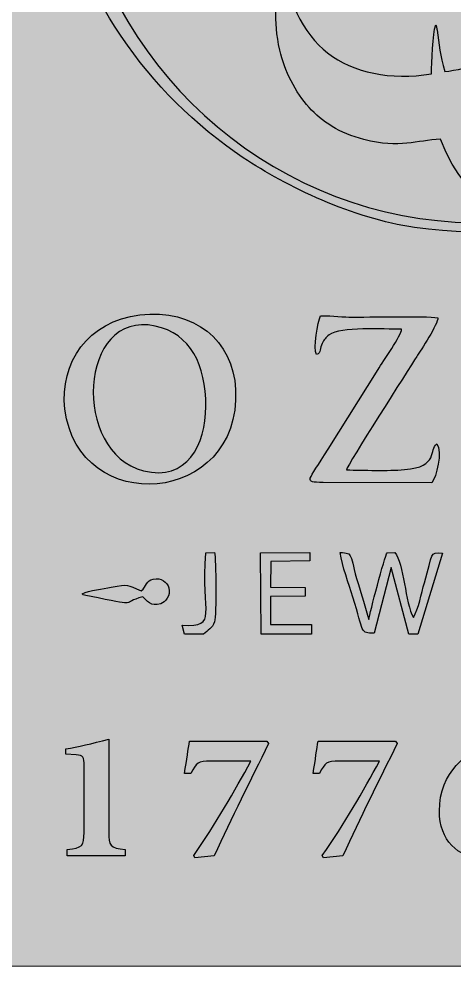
# Model space of a CAD drawing. Header units: millimetres. Extents: x -706.8 to -667, y -594.2 to -554.4.
# Drawn here: x -695.29 to -687.37, y -594.2 to -576.96 of the extents above; entities that cross this region are included whole.
import ezdxf

# ---------------------------------------------------------------- set-up
doc = ezdxf.new("R2010")
doc.units = ezdxf.units.MM
doc.header["$MEASUREMENT"] = 0
doc.layers.add('Layer 1', color=7, linetype='Continuous')

msp = doc.modelspace()

# ---------------------------------------------------------------- hatches: boundary and pattern name
at = {"layer": 'Layer 1', "true_color": 0xfff212}
h = msp.add_hatch(color=2, dxfattribs=at)
edge = h.paths.add_edge_path()
edge.add_spline(control_points=[(-705.7781, -554.4009), (-705.7781, -554.4009), (-667.9781, -554.4009), (-667.9781, -554.4009), (-667.4281, -554.4009), (-666.9781, -554.8509), (-666.9781, -555.4009), (-666.9781, -555.4009), (-666.9781, -593.2009), (-666.9781, -593.2009), (-666.9781, -593.7509), (-667.4281, -594.2009), (-667.9781, -594.2009), (-667.9781, -594.2009), (-705.7781, -594.2009), (-705.7781, -594.2009), (-706.3281, -594.2009), (-706.7781, -593.7509), (-706.7781, -593.2009), (-706.7781, -593.2009), (-706.7781, -555.4009), (-706.7781, -555.4009), (-706.7781, -554.8509), (-706.3281, -554.4009), (-705.7781, -554.4009)], knot_values=[0, 0, 0, 0, 0.125, 0.125, 0.125, 0.25, 0.25, 0.25, 0.375, 0.375, 0.375, 0.5, 0.5, 0.5, 0.625, 0.625, 0.625, 0.75, 0.75, 0.75, 0.875, 0.875, 0.875, 1, 1, 1, 1], degree=3, periodic=1)
at = {"layer": 'Layer 1', "true_color": 0x373435}
h = msp.add_hatch(color=250, dxfattribs=at)
edge = h.paths.add_edge_path()
edge.add_spline(control_points=[(-690.4442, -576.0115), (-690.37, -575.9616), (-690.0434, -575.8445), (-689.9409, -575.8024), (-689.5236, -575.631), (-688.9563, -575.2935), (-688.6143, -575.0341), (-688.1063, -574.649), (-687.5715, -574.1164), (-687.2801, -573.5645), (-687.1397, -573.2986), (-687, -572.8141), (-686.9681, -572.4777), (-686.8943, -571.6997), (-687.1954, -570.9283), (-687.5477, -570.2743), (-687.6795, -570.0297), (-687.9335, -569.5284), (-687.947, -569.2735), (-687.7194, -569.3067), (-687.5452, -569.4131), (-687.2817, -569.3954), (-687.2991, -569.2875), (-687.4765, -569.1454), (-687.572, -569.0513), (-687.7743, -568.8521), (-688.387, -568.1596), (-688.4834, -568.1255), (-688.5888, -568.2622), (-688.6794, -568.6578), (-688.7384, -568.8621), (-688.8379, -569.2066), (-688.8562, -569.3522), (-688.7019, -569.6622), (-688.4906, -570.0867), (-688.2431, -570.5281), (-688.0219, -570.9376), (-687.7764, -571.392), (-687.5668, -571.8071), (-687.3644, -572.2556), (-687.1944, -572.6323), (-687.2197, -572.6763), (-687.4351, -572.9634), (-687.5951, -573.1768), (-687.7014, -573.3022), (-687.88, -573.4846), (-689.0159, -574.6447), (-691.3208, -575.3127), (-693.0155, -575.1966), (-693.3084, -575.1766), (-693.75, -575.0932), (-693.8769, -575.0875), (-693.828, -575.3602), (-693.6564, -575.7853), (-693.5516, -576.0191), (-693.4163, -576.321), (-693.4622, -576.3169), (-693.2632, -576.3382), (-692.6769, -576.4012), (-692.1513, -576.398), (-691.5667, -576.2915), (-691.1505, -576.2158), (-690.7935, -576.0945), (-690.5758, -576.055), (-690.5913, -576.6231), (-690.6728, -576.9599), (-690.5415, -577.5328), (-690.4562, -577.9045), (-690.2558, -578.3028), (-690.0108, -578.5739), (-689.7807, -578.8286), (-689.4545, -579.0444), (-689.0143, -579.1575), (-688.3474, -579.329), (-688.058, -579.1703), (-687.6178, -579.151), (-687.1219, -580.5381), (-686.0536, -580.5216), (-685.8866, -580.602), (-686.0315, -580.6596), (-686.8095, -580.6741), (-687.0239, -580.6713), (-690.523, -580.6255), (-693.5273, -578.086), (-694.2461, -574.5952), (-694.4014, -573.8406), (-694.3879, -573.1296), (-694.3879, -572.3157), (-694.3879, -571.9301), (-694.366, -570.1458), (-694.3964, -569.9216), (-694.5241, -569.9583), (-694.7212, -570.098), (-694.786, -570.1735), (-694.8316, -570.8386), (-694.7907, -571.657), (-694.7907, -572.3392), (-694.7907, -573.0811), (-694.7798, -573.6427), (-694.6446, -574.3322), (-694.2195, -576.499), (-692.9687, -578.3028), (-691.2072, -579.4882), (-690.4269, -580.0134), (-689.2048, -580.5992), (-688.0917, -580.7575), (-685.34, -581.1489), (-683.3035, -580.1961), (-681.6721, -578.7509), (-681.0993, -578.2435), (-680.5915, -577.6461), (-680.1972, -576.9999), (-680.053, -576.7635), (-679.9595, -576.5383), (-679.8629, -576.2762), (-679.4453, -575.1432), (-679.9063, -574.8751), (-679.4752, -574.5207), (-678.9078, -574.0542), (-678.5963, -573.4653), (-678.4787, -573.3722), (-678.3266, -573.4485), (-678.3143, -573.5922), (-677.9803, -573.7699), (-677.7909, -573.8707), (-677.5719, -573.9343), (-677.3334, -573.9949), (-677.1062, -574.0526), (-676.8205, -574.0993), (-676.5928, -574.1257), (-676.2916, -574.1607), (-676.0758, -574.1744), (-675.9483, -573.9522), (-675.8727, -573.8202), (-675.7668, -573.471), (-675.7327, -573.2959), (-675.6065, -572.6468), (-676.0009, -571.8431), (-676.358, -571.3722), (-676.6601, -570.9739), (-677.0014, -570.8075), (-677.5389, -571.137), (-678.3977, -571.6635), (-678.2985, -572.9172), (-679.3917, -573.6394), (-679.5343, -573.7336), (-679.6676, -573.816), (-679.8257, -573.8637), (-679.8257, -573.8637), (-679.9742, -573.8799), (-679.9742, -573.8799), (-679.977, -573.8736), (-679.986, -573.8777), (-679.9915, -573.8755), (-680.0257, -573.8414), (-680.1945, -573.5325), (-680.2391, -573.4629), (-680.4658, -573.1099), (-680.7937, -572.6732), (-681.2168, -572.5077), (-681.5955, -572.3595), (-681.9191, -572.4399), (-682.22, -572.6466), (-682.971, -573.1627), (-683.4299, -574.77), (-682.5184, -575.2255), (-682.0947, -575.4372), (-681.3433, -575.4002), (-680.8637, -575.2497), (-680.7211, -575.205), (-680.5287, -575.127), (-680.3619, -575.1187), (-680.1228, -575.4022), (-680.102, -575.94), (-680.2623, -576.2767), (-680.6327, -577.0546), (-681.8587, -577.9287), (-682.5784, -578.3388), (-683.5399, -578.8868), (-684.7298, -579.531), (-685.9153, -579.3616), (-686.2094, -579.3196), (-686.7967, -579.1601), (-686.9483, -578.9306), (-686.8362, -578.8586), (-686.6164, -578.7731), (-686.4887, -578.7125), (-686.0644, -578.5112), (-685.6453, -578.2394), (-685.2586, -577.9644), (-683.2097, -576.5076), (-683.1368, -575.9654), (-683.4943, -573.4207), (-683.518, -573.2518), (-683.6177, -572.4248), (-683.7518, -572.3722), (-683.8778, -572.4281), (-684.1383, -572.9965), (-684.2267, -573.1581), (-684.3754, -573.4298), (-684.2165, -573.6847), (-684.0982, -574.1622), (-683.9153, -574.9004), (-683.7022, -575.6287), (-684.1723, -576.2263), (-684.6754, -576.8659), (-686.7844, -577.8712), (-687.5401, -577.9174), (-687.6349, -577.6291), (-687.6373, -577.4188), (-687.6801, -577.1641), (-687.6848, -577.1361), (-687.687, -577.1299), (-687.6936, -577.1053), (-687.6936, -577.1053), (-687.7066, -577.0718), (-687.7066, -577.0718), (-687.7646, -577.2265), (-687.773, -577.7571), (-687.7851, -577.9633), (-688.537, -578.081), (-689.1964, -577.9428), (-689.6762, -577.5804), (-690.1049, -577.2565), (-690.4708, -576.5062), (-690.4442, -576.0115)], knot_values=[0, 0, 0, 0, 0.0133333, 0.0133333, 0.0133333, 0.0266667, 0.0266667, 0.0266667, 0.04, 0.04, 0.04, 0.0533333, 0.0533333, 0.0533333, 0.0666667, 0.0666667, 0.0666667, 0.08, 0.08, 0.08, 0.0933333, 0.0933333, 0.0933333, 0.1066667, 0.1066667, 0.1066667, 0.12, 0.12, 0.12, 0.1333333, 0.1333333, 0.1333333, 0.1466667, 0.1466667, 0.1466667, 0.16, 0.16, 0.16, 0.1733333, 0.1733333, 0.1733333, 0.1866667, 0.1866667, 0.1866667, 0.2, 0.2, 0.2, 0.2133333, 0.2133333, 0.2133333, 0.2266667, 0.2266667, 0.2266667, 0.24, 0.24, 0.24, 0.2533333, 0.2533333, 0.2533333, 0.2666667, 0.2666667, 0.2666667, 0.28, 0.28, 0.28, 0.2933333, 0.2933333, 0.2933333, 0.3066667, 0.3066667, 0.3066667, 0.32, 0.32, 0.32, 0.3333333, 0.3333333, 0.3333333, 0.3466667, 0.3466667, 0.3466667, 0.36, 0.36, 0.36, 0.3733333, 0.3733333, 0.3733333, 0.3866667, 0.3866667, 0.3866667, 0.4, 0.4, 0.4, 0.4133333, 0.4133333, 0.4133333, 0.4266667, 0.4266667, 0.4266667, 0.44, 0.44, 0.44, 0.4533333, 0.4533333, 0.4533333, 0.4666667, 0.4666667, 0.4666667, 0.48, 0.48, 0.48, 0.4933333, 0.4933333, 0.4933333, 0.5066667, 0.5066667, 0.5066667, 0.52, 0.52, 0.52, 0.5333333, 0.5333333, 0.5333333, 0.5466667, 0.5466667, 0.5466667, 0.56, 0.56, 0.56, 0.5733333, 0.5733333, 0.5733333, 0.5866667, 0.5866667, 0.5866667, 0.6, 0.6, 0.6, 0.6133333, 0.6133333, 0.6133333, 0.6266667, 0.6266667, 0.6266667, 0.64, 0.64, 0.64, 0.6533333, 0.6533333, 0.6533333, 0.6666667, 0.6666667, 0.6666667, 0.68, 0.68, 0.68, 0.6933333, 0.6933333, 0.6933333, 0.7066667, 0.7066667, 0.7066667, 0.72, 0.72, 0.72, 0.7333333, 0.7333333, 0.7333333, 0.7466667, 0.7466667, 0.7466667, 0.76, 0.76, 0.76, 0.7733333, 0.7733333, 0.7733333, 0.7866667, 0.7866667, 0.7866667, 0.8, 0.8, 0.8, 0.8133333, 0.8133333, 0.8133333, 0.8266667, 0.8266667, 0.8266667, 0.84, 0.84, 0.84, 0.8533333, 0.8533333, 0.8533333, 0.8666667, 0.8666667, 0.8666667, 0.88, 0.88, 0.88, 0.8933333, 0.8933333, 0.8933333, 0.9066667, 0.9066667, 0.9066667, 0.92, 0.92, 0.92, 0.9333333, 0.9333333, 0.9333333, 0.9466667, 0.9466667, 0.9466667, 0.96, 0.96, 0.96, 0.9733333, 0.9733333, 0.9733333, 0.9866667, 0.9866667, 0.9866667, 1, 1, 1, 1], degree=3, periodic=1)
h = msp.add_hatch(color=250, dxfattribs=at)
edge = h.paths.add_edge_path()
edge.add_spline(control_points=[(-694.452, -584.062), (-694.2157, -586.0421), (-691.2454, -585.8274), (-691.3479, -583.7084), (-691.3915, -582.8079), (-692.0988, -582.2349), (-693.0891, -582.3497), (-694.0285, -582.4587), (-694.5518, -583.2262), (-694.452, -584.062)], knot_values=[0, 0, 0, 0, 0.3333333, 0.3333333, 0.3333333, 0.6666667, 0.6666667, 0.6666667, 1, 1, 1, 1], degree=3, periodic=1)
h = msp.add_hatch(color=250, dxfattribs=at)
edge = h.paths.add_edge_path()
edge.add_spline(control_points=[(-691.8873, -584.015), (-691.8873, -584.7161), (-692.2352, -585.383), (-693.0196, -585.1866), (-694.3421, -584.8556), (-694.2042, -582.2495), (-692.8103, -582.5518), (-692.1641, -582.692), (-691.8873, -583.2572), (-691.8873, -584.015)], knot_values=[0, 0, 0, 0, 0.3333333, 0.3333333, 0.3333333, 0.6666667, 0.6666667, 0.6666667, 1, 1, 1, 1], degree=3, periodic=1)
h = msp.add_hatch(color=250, dxfattribs=at)
edge = h.paths.add_edge_path()
edge.add_spline(control_points=[(-689.3311, -585.1692), (-689.3086, -585.0735), (-688.2046, -583.3489), (-688.0512, -583.1043), (-687.9822, -582.9943), (-687.6583, -582.5151), (-687.6676, -582.4005), (-687.9103, -582.365), (-688.904, -582.3919), (-689.2838, -582.3889), (-689.4288, -582.3878), (-689.7024, -582.3546), (-689.8045, -582.3654), (-689.8446, -582.4723), (-689.9432, -582.9684), (-689.8723, -583.0709), (-689.7946, -583.037), (-689.8114, -582.957), (-689.7717, -582.87), (-689.7415, -582.8037), (-689.7055, -582.7552), (-689.646, -582.7127), (-689.4367, -582.5633), (-688.6616, -582.6113), (-688.3265, -582.609), (-688.3349, -582.7206), (-688.6568, -583.1869), (-688.7544, -583.3436), (-688.7544, -583.3436), (-689.6604, -584.792), (-689.6604, -584.792), (-690.0352, -585.3926), (-690.1262, -585.3986), (-689.7546, -585.3969), (-689.7546, -585.3969), (-687.7772, -585.4031), (-687.7772, -585.4031), (-687.695, -585.3083), (-687.5751, -584.8331), (-687.6831, -584.6989), (-687.8386, -584.7909), (-687.6355, -585.1155), (-688.2741, -585.1657), (-688.583, -585.1901), (-689.0147, -585.1769), (-689.3311, -585.1692)], knot_values=[0, 0, 0, 0, 0.0666667, 0.0666667, 0.0666667, 0.1333333, 0.1333333, 0.1333333, 0.2, 0.2, 0.2, 0.2666667, 0.2666667, 0.2666667, 0.3333333, 0.3333333, 0.3333333, 0.4, 0.4, 0.4, 0.4666667, 0.4666667, 0.4666667, 0.5333333, 0.5333333, 0.5333333, 0.6, 0.6, 0.6, 0.6666667, 0.6666667, 0.6666667, 0.7333333, 0.7333333, 0.7333333, 0.8, 0.8, 0.8, 0.8666667, 0.8666667, 0.8666667, 0.9333333, 0.9333333, 0.9333333, 1, 1, 1, 1], degree=3, periodic=1)
h = msp.add_hatch(color=250, dxfattribs=at)
edge = h.paths.add_edge_path()
edge.add_spline(control_points=[(-692.2745, -588.1604), (-692.2745, -588.1604), (-691.9319, -588.1604), (-691.9319, -588.1604), (-691.8536, -588.0815), (-691.7683, -588.0617), (-691.7319, -587.9353), (-691.6946, -587.8057), (-691.6993, -586.7975), (-691.7315, -586.6711), (-691.7315, -586.6711), (-691.8872, -586.6787), (-691.8872, -586.6787), (-691.9908, -587.8133), (-691.6359, -588.0207), (-692.3164, -587.9992), (-692.3164, -587.9992), (-692.2745, -588.1604), (-692.2745, -588.1604)], knot_values=[0, 0, 0, 0, 0.1666667, 0.1666667, 0.1666667, 0.3333333, 0.3333333, 0.3333333, 0.5, 0.5, 0.5, 0.6666667, 0.6666667, 0.6666667, 0.8333333, 0.8333333, 0.8333333, 1, 1, 1, 1], degree=3, periodic=1)
h = msp.add_hatch(color=250, dxfattribs=at)
edge = h.paths.add_edge_path()
edge.add_spline(control_points=[(-690.8805, -588.1604), (-690.8805, -588.1604), (-689.9634, -588.1604), (-689.9634, -588.1604), (-689.9634, -588.1604), (-689.9653, -587.9863), (-689.9653, -587.9863), (-689.9653, -587.9863), (-690.7113, -587.9831), (-690.7113, -587.9831), (-690.7113, -587.9831), (-690.709, -587.4768), (-690.709, -587.4768), (-690.709, -587.4768), (-690.0818, -587.4688), (-690.0818, -587.4688), (-690.0818, -587.4688), (-690.0819, -587.311), (-690.0819, -587.311), (-690.0819, -587.311), (-690.7105, -587.3073), (-690.7105, -587.3073), (-690.7105, -587.3073), (-690.7073, -586.8382), (-690.7073, -586.8382), (-690.7073, -586.8382), (-689.9961, -586.8231), (-689.9961, -586.8231), (-689.9961, -586.8231), (-689.9959, -586.6734), (-689.9959, -586.6734), (-689.9959, -586.6734), (-690.8908, -586.6792), (-690.8908, -586.6792), (-690.8908, -586.6792), (-690.8805, -588.1604), (-690.8805, -588.1604)], knot_values=[0, 0, 0, 0, 0.0833333, 0.0833333, 0.0833333, 0.1666667, 0.1666667, 0.1666667, 0.25, 0.25, 0.25, 0.3333333, 0.3333333, 0.3333333, 0.4166667, 0.4166667, 0.4166667, 0.5, 0.5, 0.5, 0.5833333, 0.5833333, 0.5833333, 0.6666667, 0.6666667, 0.6666667, 0.75, 0.75, 0.75, 0.8333333, 0.8333333, 0.8333333, 0.9166667, 0.9166667, 0.9166667, 1, 1, 1, 1], degree=3, periodic=1)
h = msp.add_hatch(color=250, dxfattribs=at)
edge = h.paths.add_edge_path()
edge.add_spline(control_points=[(-688.1922, -588.1604), (-688.1922, -588.1604), (-688.0287, -588.1604), (-688.0287, -588.1604), (-688.0287, -588.1604), (-687.585, -586.6834), (-687.585, -586.6834), (-687.829, -586.6664), (-687.7471, -586.6798), (-687.9124, -587.224), (-687.9702, -587.4143), (-688.017, -587.7054), (-688.1107, -587.8542), (-688.264, -587.6009), (-688.2815, -586.8689), (-688.4529, -586.6709), (-688.4529, -586.6709), (-688.5894, -586.6771), (-688.5894, -586.6771), (-688.6325, -586.7411), (-688.9116, -587.7905), (-688.9203, -587.8955), (-688.9964, -587.6725), (-689.0515, -587.4487), (-689.1163, -587.2408), (-689.2877, -586.6909), (-689.1872, -586.6864), (-689.4466, -586.6736), (-689.4079, -586.9234), (-689.2852, -587.2455), (-689.2128, -587.4854), (-689.0158, -588.1382), (-689.0809, -588.1395), (-688.8274, -588.1448), (-688.8274, -588.1448), (-688.5165, -586.9481), (-688.5165, -586.9481), (-688.5165, -586.9481), (-688.1922, -588.1604), (-688.1922, -588.1604)], knot_values=[0, 0, 0, 0, 0.0769231, 0.0769231, 0.0769231, 0.1538462, 0.1538462, 0.1538462, 0.2307692, 0.2307692, 0.2307692, 0.3076923, 0.3076923, 0.3076923, 0.3846154, 0.3846154, 0.3846154, 0.4615385, 0.4615385, 0.4615385, 0.5384615, 0.5384615, 0.5384615, 0.6153846, 0.6153846, 0.6153846, 0.6923077, 0.6923077, 0.6923077, 0.7692308, 0.7692308, 0.7692308, 0.8461538, 0.8461538, 0.8461538, 0.9230769, 0.9230769, 0.9230769, 1, 1, 1, 1], degree=3, periodic=1)
h = msp.add_hatch(color=250, dxfattribs=at)
edge = h.paths.add_edge_path()
edge.add_spline(control_points=[(-694.139, -587.4263), (-694.1088, -587.447), (-694.1641, -587.4255), (-694.0744, -587.4571), (-694.0744, -587.4571), (-693.8497, -587.5019), (-693.8497, -587.5019), (-693.0864, -587.6472), (-693.4634, -587.6005), (-693.035, -587.4781), (-692.9613, -587.5478), (-692.892, -587.6685), (-692.7082, -587.6058), (-692.6245, -587.5773), (-692.5256, -587.4625), (-692.5621, -587.3187), (-692.5889, -587.213), (-692.7024, -587.1256), (-692.844, -587.1588), (-692.9758, -587.1897), (-692.9607, -587.2798), (-693.0656, -587.3738), (-693.3342, -587.2609), (-693.2798, -587.2409), (-693.612, -587.3068), (-693.7577, -587.3356), (-694.0049, -587.3564), (-694.139, -587.4263)], knot_values=[0, 0, 0, 0, 0.1111111, 0.1111111, 0.1111111, 0.2222222, 0.2222222, 0.2222222, 0.3333333, 0.3333333, 0.3333333, 0.4444444, 0.4444444, 0.4444444, 0.5555556, 0.5555556, 0.5555556, 0.6666667, 0.6666667, 0.6666667, 0.7777778, 0.7777778, 0.7777778, 0.8888889, 0.8888889, 0.8888889, 1, 1, 1, 1], degree=3, periodic=1)
h = msp.add_hatch(color=250, dxfattribs=at)
edge = h.paths.add_edge_path()
edge.add_spline(control_points=[(-687.1261, -590.9982), (-687.0272, -590.5728), (-686.7251, -590.3814), (-686.5564, -590.2966), (-686.4394, -590.2393), (-686.2856, -590.2001), (-686.1899, -590.1773), (-686.1899, -590.1773), (-686.2126, -590.0478), (-686.2126, -590.0478), (-686.3366, -590.0667), (-686.5791, -590.1106), (-686.7314, -590.1585), (-687.1238, -590.2872), (-687.6394, -590.6623), (-687.6394, -591.3788), (-687.6394, -591.9133), (-687.2988, -592.2319), (-686.8679, -592.2319), (-686.419, -592.2319), (-686.091, -591.8944), (-686.091, -591.4706), (-686.091, -591.09), (-686.35, -590.8491), (-686.7478, -590.8491), (-686.8012, -590.8491), (-686.8608, -590.8766), (-686.9464, -590.9134), (-686.9464, -590.9134), (-687.1261, -590.9982), (-687.1261, -590.9982)], knot_values=[0, 0, 0, 0, 0.1, 0.1, 0.1, 0.2, 0.2, 0.2, 0.3, 0.3, 0.3, 0.4, 0.4, 0.4, 0.5, 0.5, 0.5, 0.6, 0.6, 0.6, 0.7, 0.7, 0.7, 0.8, 0.8, 0.8, 0.9, 0.9, 0.9, 1, 1, 1, 1], degree=3, periodic=1)
h = msp.add_hatch(color=250, dxfattribs=at)
edge = h.paths.add_edge_path()
edge.add_spline(control_points=[(-693.3554, -592.195), (-693.3554, -592.195), (-693.3554, -592.0773), (-693.3554, -592.0773), (-693.6332, -592.0569), (-693.656, -591.9972), (-693.656, -591.7681), (-693.656, -591.7681), (-693.656, -590.0714), (-693.656, -590.0714), (-693.9652, -590.1522), (-694.2155, -590.2119), (-694.4337, -590.2464), (-694.4337, -590.2464), (-694.4337, -590.3468), (-694.4337, -590.3468), (-694.4337, -590.3468), (-694.2501, -590.3562), (-694.2501, -590.3562), (-694.1167, -590.3657), (-694.1033, -590.3861), (-694.1033, -590.5626), (-694.1033, -590.5626), (-694.1033, -591.7681), (-694.1033, -591.7681), (-694.1033, -592.0067), (-694.1331, -592.0569), (-694.4086, -592.0773), (-694.4086, -592.0773), (-694.4086, -592.195), (-694.4086, -592.195), (-694.4086, -592.195), (-693.3554, -592.195), (-693.3554, -592.195)], knot_values=[0, 0, 0, 0, 0.0909091, 0.0909091, 0.0909091, 0.1818182, 0.1818182, 0.1818182, 0.2727273, 0.2727273, 0.2727273, 0.3636364, 0.3636364, 0.3636364, 0.4545455, 0.4545455, 0.4545455, 0.5454545, 0.5454545, 0.5454545, 0.6363636, 0.6363636, 0.6363636, 0.7272727, 0.7272727, 0.7272727, 0.8181818, 0.8181818, 0.8181818, 0.9090909, 0.9090909, 0.9090909, 1, 1, 1, 1], degree=3, periodic=1)
h = msp.add_hatch(color=250, dxfattribs=at)
edge = h.paths.add_edge_path()
edge.add_spline(control_points=[(-690.7765, -590.1098), (-690.7765, -590.1098), (-692.1851, -590.1098), (-692.1851, -590.1098), (-692.2103, -590.2527), (-692.233, -590.4339), (-692.277, -590.6984), (-692.277, -590.6984), (-692.1616, -590.6984), (-692.1616, -590.6984), (-692.0627, -590.4983), (-692.0305, -590.4708), (-691.799, -590.4708), (-691.799, -590.4708), (-691.0684, -590.4708), (-691.0684, -590.4708), (-691.3627, -591.0155), (-691.7049, -591.6056), (-692.109, -592.1864), (-692.109, -592.1864), (-692.0863, -592.2327), (-692.0863, -592.2327), (-692.0863, -592.2327), (-691.7347, -592.1934), (-691.7347, -592.1934), (-691.42, -591.5044), (-691.0755, -590.8224), (-690.7466, -590.1491), (-690.7466, -590.1491), (-690.7765, -590.1098), (-690.7765, -590.1098)], knot_values=[0, 0, 0, 0, 0.1, 0.1, 0.1, 0.2, 0.2, 0.2, 0.3, 0.3, 0.3, 0.4, 0.4, 0.4, 0.5, 0.5, 0.5, 0.6, 0.6, 0.6, 0.7, 0.7, 0.7, 0.8, 0.8, 0.8, 0.9, 0.9, 0.9, 1, 1, 1, 1], degree=3, periodic=1)
h = msp.add_hatch(color=250, dxfattribs=at)
edge = h.paths.add_edge_path()
edge.add_spline(control_points=[(-688.4369, -590.1098), (-688.4369, -590.1098), (-689.8455, -590.1098), (-689.8455, -590.1098), (-689.8707, -590.2527), (-689.8934, -590.4339), (-689.9374, -590.6984), (-689.9374, -590.6984), (-689.822, -590.6984), (-689.822, -590.6984), (-689.7231, -590.4983), (-689.6909, -590.4708), (-689.4594, -590.4708), (-689.4594, -590.4708), (-688.7288, -590.4708), (-688.7288, -590.4708), (-689.0231, -591.0155), (-689.3653, -591.6056), (-689.7694, -592.1864), (-689.7694, -592.1864), (-689.7467, -592.2327), (-689.7467, -592.2327), (-689.7467, -592.2327), (-689.3951, -592.1934), (-689.3951, -592.1934), (-689.0804, -591.5044), (-688.7359, -590.8224), (-688.407, -590.1491), (-688.407, -590.1491), (-688.4369, -590.1098), (-688.4369, -590.1098)], knot_values=[0, 0, 0, 0, 0.1, 0.1, 0.1, 0.2, 0.2, 0.2, 0.3, 0.3, 0.3, 0.4, 0.4, 0.4, 0.5, 0.5, 0.5, 0.6, 0.6, 0.6, 0.7, 0.7, 0.7, 0.8, 0.8, 0.8, 0.9, 0.9, 0.9, 1, 1, 1, 1], degree=3, periodic=1)

# ---------------------------------------------------------------- linework, layer by layer
at = {"layer": 'Layer 1', "color": 250, "lineweight": 18}
msp.add_open_spline([(-705.7781, -554.4009), (-705.7781, -554.4009), (-667.9781, -554.4009), (-667.9781, -554.4009), (-667.4281, -554.4009), (-666.9781, -554.8509), (-666.9781, -555.4009), (-666.9781, -555.4009), (-666.9781, -593.2009), (-666.9781, -593.2009), (-666.9781, -593.7509), (-667.4281, -594.2009), (-667.9781, -594.2009), (-667.9781, -594.2009), (-705.7781, -594.2009), (-705.7781, -594.2009), (-706.3281, -594.2009), (-706.7781, -593.7509), (-706.7781, -593.2009), (-706.7781, -593.2009), (-706.7781, -555.4009), (-706.7781, -555.4009), (-706.7781, -554.8509), (-706.3281, -554.4009), (-705.7781, -554.4009)], degree=3, knots=[0, 0, 0, 0, 0.125, 0.125, 0.125, 0.25, 0.25, 0.25, 0.375, 0.375, 0.375, 0.5, 0.5, 0.5, 0.625, 0.625, 0.625, 0.75, 0.75, 0.75, 0.875, 0.875, 0.875, 1, 1, 1, 1], dxfattribs=at)
at = {"layer": 'Layer 1', "color": 250}
for points, knots in [([(-690.4442, -576.0115), (-690.37, -575.9616), (-690.0434, -575.8445), (-689.9409, -575.8024), (-689.5236, -575.631), (-688.9563, -575.2935), (-688.6143, -575.0341), (-688.1063, -574.649), (-687.5715, -574.1164), (-687.2801, -573.5645), (-687.1397, -573.2986), (-687, -572.8141), (-686.9681, -572.4777), (-686.8943, -571.6997), (-687.1954, -570.9283), (-687.5477, -570.2743), (-687.6795, -570.0297), (-687.9335, -569.5284), (-687.947, -569.2735), (-687.7194, -569.3067), (-687.5452, -569.4131), (-687.2817, -569.3954), (-687.2991, -569.2875), (-687.4765, -569.1454), (-687.572, -569.0513), (-687.7743, -568.8521), (-688.387, -568.1596), (-688.4834, -568.1255), (-688.5888, -568.2622), (-688.6794, -568.6578), (-688.7384, -568.8621), (-688.8379, -569.2066), (-688.8562, -569.3522), (-688.7019, -569.6622), (-688.4906, -570.0867), (-688.2431, -570.5281), (-688.0219, -570.9376), (-687.7764, -571.392), (-687.5668, -571.8071), (-687.3644, -572.2556), (-687.1944, -572.6323), (-687.2197, -572.6763), (-687.4351, -572.9634), (-687.5951, -573.1768), (-687.7014, -573.3022), (-687.88, -573.4846), (-689.0159, -574.6447), (-691.3208, -575.3127), (-693.0155, -575.1966), (-693.3084, -575.1766), (-693.75, -575.0932), (-693.8769, -575.0875), (-693.828, -575.3602), (-693.6564, -575.7853), (-693.5516, -576.0191), (-693.4163, -576.321), (-693.4622, -576.3169), (-693.2632, -576.3382), (-692.6769, -576.4012), (-692.1513, -576.398), (-691.5667, -576.2915), (-691.1505, -576.2158), (-690.7935, -576.0945), (-690.5758, -576.055), (-690.5913, -576.6231), (-690.6728, -576.9599), (-690.5415, -577.5328), (-690.4562, -577.9045), (-690.2558, -578.3028), (-690.0108, -578.5739), (-689.7807, -578.8286), (-689.4545, -579.0444), (-689.0143, -579.1575), (-688.3474, -579.329), (-688.058, -579.1703), (-687.6178, -579.151), (-687.1219, -580.5381), (-686.0536, -580.5216), (-685.8866, -580.602), (-686.0315, -580.6596), (-686.8095, -580.6741), (-687.0239, -580.6713), (-690.523, -580.6255), (-693.5273, -578.086), (-694.2461, -574.5952), (-694.4014, -573.8406), (-694.3879, -573.1296), (-694.3879, -572.3157), (-694.3879, -571.9301), (-694.366, -570.1458), (-694.3964, -569.9216), (-694.5241, -569.9583), (-694.7212, -570.098), (-694.786, -570.1735), (-694.8316, -570.8386), (-694.7907, -571.657), (-694.7907, -572.3392), (-694.7907, -573.0811), (-694.7798, -573.6427), (-694.6446, -574.3322), (-694.2195, -576.499), (-692.9687, -578.3028), (-691.2072, -579.4882), (-690.4269, -580.0134), (-689.2048, -580.5992), (-688.0917, -580.7575), (-685.34, -581.1489), (-683.3035, -580.1961), (-681.6721, -578.7509), (-681.0993, -578.2435), (-680.5915, -577.6461), (-680.1972, -576.9999), (-680.053, -576.7635), (-679.9595, -576.5383), (-679.8629, -576.2762), (-679.4453, -575.1432), (-679.9063, -574.8751), (-679.4752, -574.5207), (-678.9078, -574.0542), (-678.5963, -573.4653), (-678.4787, -573.3722), (-678.3266, -573.4485), (-678.3143, -573.5922), (-677.9803, -573.7699), (-677.7909, -573.8707), (-677.5719, -573.9343), (-677.3334, -573.9949), (-677.1062, -574.0526), (-676.8205, -574.0993), (-676.5928, -574.1257), (-676.2916, -574.1607), (-676.0758, -574.1744), (-675.9483, -573.9522), (-675.8727, -573.8202), (-675.7668, -573.471), (-675.7327, -573.2959), (-675.6065, -572.6468), (-676.0009, -571.8431), (-676.358, -571.3722), (-676.6601, -570.9739), (-677.0014, -570.8075), (-677.5389, -571.137), (-678.3977, -571.6635), (-678.2985, -572.9172), (-679.3917, -573.6394), (-679.5343, -573.7336), (-679.6676, -573.816), (-679.8257, -573.8637), (-679.8257, -573.8637), (-679.9742, -573.8799), (-679.9742, -573.8799), (-679.977, -573.8736), (-679.986, -573.8777), (-679.9915, -573.8755), (-680.0257, -573.8414), (-680.1945, -573.5325), (-680.2391, -573.4629), (-680.4658, -573.1099), (-680.7937, -572.6732), (-681.2168, -572.5077), (-681.5955, -572.3595), (-681.9191, -572.4399), (-682.22, -572.6466), (-682.971, -573.1627), (-683.4299, -574.77), (-682.5184, -575.2255), (-682.0947, -575.4372), (-681.3433, -575.4002), (-680.8637, -575.2497), (-680.7211, -575.205), (-680.5287, -575.127), (-680.3619, -575.1187), (-680.1228, -575.4022), (-680.102, -575.94), (-680.2623, -576.2767), (-680.6327, -577.0546), (-681.8587, -577.9287), (-682.5784, -578.3388), (-683.5399, -578.8868), (-684.7298, -579.531), (-685.9153, -579.3616), (-686.2094, -579.3196), (-686.7967, -579.1601), (-686.9483, -578.9306), (-686.8362, -578.8586), (-686.6164, -578.7731), (-686.4887, -578.7125), (-686.0644, -578.5112), (-685.6453, -578.2394), (-685.2586, -577.9644), (-683.2097, -576.5076), (-683.1368, -575.9654), (-683.4943, -573.4207), (-683.518, -573.2518), (-683.6177, -572.4248), (-683.7518, -572.3722), (-683.8778, -572.4281), (-684.1383, -572.9965), (-684.2267, -573.1581), (-684.3754, -573.4298), (-684.2165, -573.6847), (-684.0982, -574.1622), (-683.9153, -574.9004), (-683.7022, -575.6287), (-684.1723, -576.2263), (-684.6754, -576.8659), (-686.7844, -577.8712), (-687.5401, -577.9174), (-687.6349, -577.6291), (-687.6373, -577.4188), (-687.6801, -577.1641), (-687.6848, -577.1361), (-687.687, -577.1299), (-687.6936, -577.1053), (-687.6936, -577.1053), (-687.7066, -577.0718), (-687.7066, -577.0718), (-687.7646, -577.2265), (-687.773, -577.7571), (-687.7851, -577.9633), (-688.537, -578.081), (-689.1964, -577.9428), (-689.6762, -577.5804), (-690.1049, -577.2565), (-690.4708, -576.5062), (-690.4442, -576.0115)], [0, 0, 0, 0, 0.0133333, 0.0133333, 0.0133333, 0.0266667, 0.0266667, 0.0266667, 0.04, 0.04, 0.04, 0.0533333, 0.0533333, 0.0533333, 0.0666667, 0.0666667, 0.0666667, 0.08, 0.08, 0.08, 0.0933333, 0.0933333, 0.0933333, 0.1066667, 0.1066667, 0.1066667, 0.12, 0.12, 0.12, 0.1333333, 0.1333333, 0.1333333, 0.1466667, 0.1466667, 0.1466667, 0.16, 0.16, 0.16, 0.1733333, 0.1733333, 0.1733333, 0.1866667, 0.1866667, 0.1866667, 0.2, 0.2, 0.2, 0.2133333, 0.2133333, 0.2133333, 0.2266667, 0.2266667, 0.2266667, 0.24, 0.24, 0.24, 0.2533333, 0.2533333, 0.2533333, 0.2666667, 0.2666667, 0.2666667, 0.28, 0.28, 0.28, 0.2933333, 0.2933333, 0.2933333, 0.3066667, 0.3066667, 0.3066667, 0.32, 0.32, 0.32, 0.3333333, 0.3333333, 0.3333333, 0.3466667, 0.3466667, 0.3466667, 0.36, 0.36, 0.36, 0.3733333, 0.3733333, 0.3733333, 0.3866667, 0.3866667, 0.3866667, 0.4, 0.4, 0.4, 0.4133333, 0.4133333, 0.4133333, 0.4266667, 0.4266667, 0.4266667, 0.44, 0.44, 0.44, 0.4533333, 0.4533333, 0.4533333, 0.4666667, 0.4666667, 0.4666667, 0.48, 0.48, 0.48, 0.4933333, 0.4933333, 0.4933333, 0.5066667, 0.5066667, 0.5066667, 0.52, 0.52, 0.52, 0.5333333, 0.5333333, 0.5333333, 0.5466667, 0.5466667, 0.5466667, 0.56, 0.56, 0.56, 0.5733333, 0.5733333, 0.5733333, 0.5866667, 0.5866667, 0.5866667, 0.6, 0.6, 0.6, 0.6133333, 0.6133333, 0.6133333, 0.6266667, 0.6266667, 0.6266667, 0.64, 0.64, 0.64, 0.6533333, 0.6533333, 0.6533333, 0.6666667, 0.6666667, 0.6666667, 0.68, 0.68, 0.68, 0.6933333, 0.6933333, 0.6933333, 0.7066667, 0.7066667, 0.7066667, 0.72, 0.72, 0.72, 0.7333333, 0.7333333, 0.7333333, 0.7466667, 0.7466667, 0.7466667, 0.76, 0.76, 0.76, 0.7733333, 0.7733333, 0.7733333, 0.7866667, 0.7866667, 0.7866667, 0.8, 0.8, 0.8, 0.8133333, 0.8133333, 0.8133333, 0.8266667, 0.8266667, 0.8266667, 0.84, 0.84, 0.84, 0.8533333, 0.8533333, 0.8533333, 0.8666667, 0.8666667, 0.8666667, 0.88, 0.88, 0.88, 0.8933333, 0.8933333, 0.8933333, 0.9066667, 0.9066667, 0.9066667, 0.92, 0.92, 0.92, 0.9333333, 0.9333333, 0.9333333, 0.9466667, 0.9466667, 0.9466667, 0.96, 0.96, 0.96, 0.9733333, 0.9733333, 0.9733333, 0.9866667, 0.9866667, 0.9866667, 1, 1, 1, 1]), ([(-694.452, -584.062), (-694.2157, -586.0421), (-691.2454, -585.8274), (-691.3479, -583.7084), (-691.3915, -582.8079), (-692.0988, -582.2349), (-693.0891, -582.3497), (-694.0285, -582.4587), (-694.5518, -583.2262), (-694.452, -584.062)], [0, 0, 0, 0, 0.3333333, 0.3333333, 0.3333333, 0.6666667, 0.6666667, 0.6666667, 1, 1, 1, 1]), ([(-691.8873, -584.015), (-691.8873, -584.7161), (-692.2352, -585.383), (-693.0196, -585.1866), (-694.3421, -584.8556), (-694.2042, -582.2495), (-692.8103, -582.5518), (-692.1641, -582.692), (-691.8873, -583.2572), (-691.8873, -584.015)], [0, 0, 0, 0, 0.3333333, 0.3333333, 0.3333333, 0.6666667, 0.6666667, 0.6666667, 1, 1, 1, 1]), ([(-689.3311, -585.1692), (-689.3086, -585.0735), (-688.2046, -583.3489), (-688.0512, -583.1043), (-687.9822, -582.9943), (-687.6583, -582.5151), (-687.6676, -582.4005), (-687.9103, -582.365), (-688.904, -582.3919), (-689.2838, -582.3889), (-689.4288, -582.3878), (-689.7024, -582.3546), (-689.8045, -582.3654), (-689.8446, -582.4723), (-689.9432, -582.9684), (-689.8723, -583.0709), (-689.7946, -583.037), (-689.8114, -582.957), (-689.7717, -582.87), (-689.7415, -582.8037), (-689.7055, -582.7552), (-689.646, -582.7127), (-689.4367, -582.5633), (-688.6616, -582.6113), (-688.3265, -582.609), (-688.3349, -582.7206), (-688.6568, -583.1869), (-688.7544, -583.3436), (-688.7544, -583.3436), (-689.6604, -584.792), (-689.6604, -584.792), (-690.0352, -585.3926), (-690.1262, -585.3986), (-689.7546, -585.3969), (-689.7546, -585.3969), (-687.7772, -585.4031), (-687.7772, -585.4031), (-687.695, -585.3083), (-687.5751, -584.8331), (-687.6831, -584.6989), (-687.8386, -584.7909), (-687.6355, -585.1155), (-688.2741, -585.1657), (-688.583, -585.1901), (-689.0147, -585.1769), (-689.3311, -585.1692)], [0, 0, 0, 0, 0.0666667, 0.0666667, 0.0666667, 0.1333333, 0.1333333, 0.1333333, 0.2, 0.2, 0.2, 0.2666667, 0.2666667, 0.2666667, 0.3333333, 0.3333333, 0.3333333, 0.4, 0.4, 0.4, 0.4666667, 0.4666667, 0.4666667, 0.5333333, 0.5333333, 0.5333333, 0.6, 0.6, 0.6, 0.6666667, 0.6666667, 0.6666667, 0.7333333, 0.7333333, 0.7333333, 0.8, 0.8, 0.8, 0.8666667, 0.8666667, 0.8666667, 0.9333333, 0.9333333, 0.9333333, 1, 1, 1, 1]), ([(-692.2745, -588.1604), (-692.2745, -588.1604), (-691.9319, -588.1604), (-691.9319, -588.1604), (-691.8536, -588.0815), (-691.7683, -588.0617), (-691.7319, -587.9353), (-691.6946, -587.8057), (-691.6993, -586.7975), (-691.7315, -586.6711), (-691.7315, -586.6711), (-691.8872, -586.6787), (-691.8872, -586.6787), (-691.9908, -587.8133), (-691.6359, -588.0207), (-692.3164, -587.9992), (-692.3164, -587.9992), (-692.2745, -588.1604), (-692.2745, -588.1604)], [0, 0, 0, 0, 0.1666667, 0.1666667, 0.1666667, 0.3333333, 0.3333333, 0.3333333, 0.5, 0.5, 0.5, 0.6666667, 0.6666667, 0.6666667, 0.8333333, 0.8333333, 0.8333333, 1, 1, 1, 1]), ([(-690.8805, -588.1604), (-690.8805, -588.1604), (-689.9634, -588.1604), (-689.9634, -588.1604), (-689.9634, -588.1604), (-689.9653, -587.9863), (-689.9653, -587.9863), (-689.9653, -587.9863), (-690.7113, -587.9831), (-690.7113, -587.9831), (-690.7113, -587.9831), (-690.709, -587.4768), (-690.709, -587.4768), (-690.709, -587.4768), (-690.0818, -587.4688), (-690.0818, -587.4688), (-690.0818, -587.4688), (-690.0819, -587.311), (-690.0819, -587.311), (-690.0819, -587.311), (-690.7105, -587.3073), (-690.7105, -587.3073), (-690.7105, -587.3073), (-690.7073, -586.8382), (-690.7073, -586.8382), (-690.7073, -586.8382), (-689.9961, -586.8231), (-689.9961, -586.8231), (-689.9961, -586.8231), (-689.9959, -586.6734), (-689.9959, -586.6734), (-689.9959, -586.6734), (-690.8908, -586.6792), (-690.8908, -586.6792), (-690.8908, -586.6792), (-690.8805, -588.1604), (-690.8805, -588.1604)], [0, 0, 0, 0, 0.0833333, 0.0833333, 0.0833333, 0.1666667, 0.1666667, 0.1666667, 0.25, 0.25, 0.25, 0.3333333, 0.3333333, 0.3333333, 0.4166667, 0.4166667, 0.4166667, 0.5, 0.5, 0.5, 0.5833333, 0.5833333, 0.5833333, 0.6666667, 0.6666667, 0.6666667, 0.75, 0.75, 0.75, 0.8333333, 0.8333333, 0.8333333, 0.9166667, 0.9166667, 0.9166667, 1, 1, 1, 1]), ([(-688.1922, -588.1604), (-688.1922, -588.1604), (-688.0287, -588.1604), (-688.0287, -588.1604), (-688.0287, -588.1604), (-687.585, -586.6834), (-687.585, -586.6834), (-687.829, -586.6664), (-687.7471, -586.6798), (-687.9124, -587.224), (-687.9702, -587.4143), (-688.017, -587.7054), (-688.1107, -587.8542), (-688.264, -587.6009), (-688.2815, -586.8689), (-688.4529, -586.6709), (-688.4529, -586.6709), (-688.5894, -586.6771), (-688.5894, -586.6771), (-688.6325, -586.7411), (-688.9116, -587.7905), (-688.9203, -587.8955), (-688.9964, -587.6725), (-689.0515, -587.4487), (-689.1163, -587.2408), (-689.2877, -586.6909), (-689.1872, -586.6864), (-689.4466, -586.6736), (-689.4079, -586.9234), (-689.2852, -587.2455), (-689.2128, -587.4854), (-689.0158, -588.1382), (-689.0809, -588.1395), (-688.8274, -588.1448), (-688.8274, -588.1448), (-688.5165, -586.9481), (-688.5165, -586.9481), (-688.5165, -586.9481), (-688.1922, -588.1604), (-688.1922, -588.1604)], [0, 0, 0, 0, 0.0769231, 0.0769231, 0.0769231, 0.1538462, 0.1538462, 0.1538462, 0.2307692, 0.2307692, 0.2307692, 0.3076923, 0.3076923, 0.3076923, 0.3846154, 0.3846154, 0.3846154, 0.4615385, 0.4615385, 0.4615385, 0.5384615, 0.5384615, 0.5384615, 0.6153846, 0.6153846, 0.6153846, 0.6923077, 0.6923077, 0.6923077, 0.7692308, 0.7692308, 0.7692308, 0.8461538, 0.8461538, 0.8461538, 0.9230769, 0.9230769, 0.9230769, 1, 1, 1, 1]), ([(-694.139, -587.4263), (-694.1088, -587.447), (-694.1641, -587.4255), (-694.0744, -587.4571), (-694.0744, -587.4571), (-693.8497, -587.5019), (-693.8497, -587.5019), (-693.0864, -587.6472), (-693.4634, -587.6005), (-693.035, -587.4781), (-692.9613, -587.5478), (-692.892, -587.6685), (-692.7082, -587.6058), (-692.6245, -587.5773), (-692.5256, -587.4625), (-692.5621, -587.3187), (-692.5889, -587.213), (-692.7024, -587.1256), (-692.844, -587.1588), (-692.9758, -587.1897), (-692.9607, -587.2798), (-693.0656, -587.3738), (-693.3342, -587.2609), (-693.2798, -587.2409), (-693.612, -587.3068), (-693.7577, -587.3356), (-694.0049, -587.3564), (-694.139, -587.4263)], [0, 0, 0, 0, 0.1111111, 0.1111111, 0.1111111, 0.2222222, 0.2222222, 0.2222222, 0.3333333, 0.3333333, 0.3333333, 0.4444444, 0.4444444, 0.4444444, 0.5555556, 0.5555556, 0.5555556, 0.6666667, 0.6666667, 0.6666667, 0.7777778, 0.7777778, 0.7777778, 0.8888889, 0.8888889, 0.8888889, 1, 1, 1, 1]), ([(-687.1261, -590.9982), (-687.0272, -590.5728), (-686.7251, -590.3814), (-686.5564, -590.2966), (-686.4394, -590.2393), (-686.2856, -590.2001), (-686.1899, -590.1773), (-686.1899, -590.1773), (-686.2126, -590.0478), (-686.2126, -590.0478), (-686.3366, -590.0667), (-686.5791, -590.1106), (-686.7314, -590.1585), (-687.1238, -590.2872), (-687.6394, -590.6623), (-687.6394, -591.3788), (-687.6394, -591.9133), (-687.2988, -592.2319), (-686.8679, -592.2319), (-686.419, -592.2319), (-686.091, -591.8944), (-686.091, -591.4706), (-686.091, -591.09), (-686.35, -590.8491), (-686.7478, -590.8491), (-686.8012, -590.8491), (-686.8608, -590.8766), (-686.9464, -590.9134), (-686.9464, -590.9134), (-687.1261, -590.9982), (-687.1261, -590.9982)], [0, 0, 0, 0, 0.1, 0.1, 0.1, 0.2, 0.2, 0.2, 0.3, 0.3, 0.3, 0.4, 0.4, 0.4, 0.5, 0.5, 0.5, 0.6, 0.6, 0.6, 0.7, 0.7, 0.7, 0.8, 0.8, 0.8, 0.9, 0.9, 0.9, 1, 1, 1, 1]), ([(-693.3554, -592.195), (-693.3554, -592.195), (-693.3554, -592.0773), (-693.3554, -592.0773), (-693.6332, -592.0569), (-693.656, -591.9972), (-693.656, -591.7681), (-693.656, -591.7681), (-693.656, -590.0714), (-693.656, -590.0714), (-693.9652, -590.1522), (-694.2155, -590.2119), (-694.4337, -590.2464), (-694.4337, -590.2464), (-694.4337, -590.3468), (-694.4337, -590.3468), (-694.4337, -590.3468), (-694.2501, -590.3562), (-694.2501, -590.3562), (-694.1167, -590.3657), (-694.1033, -590.3861), (-694.1033, -590.5626), (-694.1033, -590.5626), (-694.1033, -591.7681), (-694.1033, -591.7681), (-694.1033, -592.0067), (-694.1331, -592.0569), (-694.4086, -592.0773), (-694.4086, -592.0773), (-694.4086, -592.195), (-694.4086, -592.195), (-694.4086, -592.195), (-693.3554, -592.195), (-693.3554, -592.195)], [0, 0, 0, 0, 0.0909091, 0.0909091, 0.0909091, 0.1818182, 0.1818182, 0.1818182, 0.2727273, 0.2727273, 0.2727273, 0.3636364, 0.3636364, 0.3636364, 0.4545455, 0.4545455, 0.4545455, 0.5454545, 0.5454545, 0.5454545, 0.6363636, 0.6363636, 0.6363636, 0.7272727, 0.7272727, 0.7272727, 0.8181818, 0.8181818, 0.8181818, 0.9090909, 0.9090909, 0.9090909, 1, 1, 1, 1]), ([(-690.7765, -590.1098), (-690.7765, -590.1098), (-692.1851, -590.1098), (-692.1851, -590.1098), (-692.2103, -590.2527), (-692.233, -590.4339), (-692.277, -590.6984), (-692.277, -590.6984), (-692.1616, -590.6984), (-692.1616, -590.6984), (-692.0627, -590.4983), (-692.0305, -590.4708), (-691.799, -590.4708), (-691.799, -590.4708), (-691.0684, -590.4708), (-691.0684, -590.4708), (-691.3627, -591.0155), (-691.7049, -591.6056), (-692.109, -592.1864), (-692.109, -592.1864), (-692.0863, -592.2327), (-692.0863, -592.2327), (-692.0863, -592.2327), (-691.7347, -592.1934), (-691.7347, -592.1934), (-691.42, -591.5044), (-691.0755, -590.8224), (-690.7466, -590.1491), (-690.7466, -590.1491), (-690.7765, -590.1098), (-690.7765, -590.1098)], [0, 0, 0, 0, 0.1, 0.1, 0.1, 0.2, 0.2, 0.2, 0.3, 0.3, 0.3, 0.4, 0.4, 0.4, 0.5, 0.5, 0.5, 0.6, 0.6, 0.6, 0.7, 0.7, 0.7, 0.8, 0.8, 0.8, 0.9, 0.9, 0.9, 1, 1, 1, 1]), ([(-688.4369, -590.1098), (-688.4369, -590.1098), (-689.8455, -590.1098), (-689.8455, -590.1098), (-689.8707, -590.2527), (-689.8934, -590.4339), (-689.9374, -590.6984), (-689.9374, -590.6984), (-689.822, -590.6984), (-689.822, -590.6984), (-689.7231, -590.4983), (-689.6909, -590.4708), (-689.4594, -590.4708), (-689.4594, -590.4708), (-688.7288, -590.4708), (-688.7288, -590.4708), (-689.0231, -591.0155), (-689.3653, -591.6056), (-689.7694, -592.1864), (-689.7694, -592.1864), (-689.7467, -592.2327), (-689.7467, -592.2327), (-689.7467, -592.2327), (-689.3951, -592.1934), (-689.3951, -592.1934), (-689.0804, -591.5044), (-688.7359, -590.8224), (-688.407, -590.1491), (-688.407, -590.1491), (-688.4369, -590.1098), (-688.4369, -590.1098)], [0, 0, 0, 0, 0.1, 0.1, 0.1, 0.2, 0.2, 0.2, 0.3, 0.3, 0.3, 0.4, 0.4, 0.4, 0.5, 0.5, 0.5, 0.6, 0.6, 0.6, 0.7, 0.7, 0.7, 0.8, 0.8, 0.8, 0.9, 0.9, 0.9, 1, 1, 1, 1])]:
    msp.add_open_spline(points, degree=3, knots=knots, dxfattribs=at)

doc.saveas('drawing.dxf')
